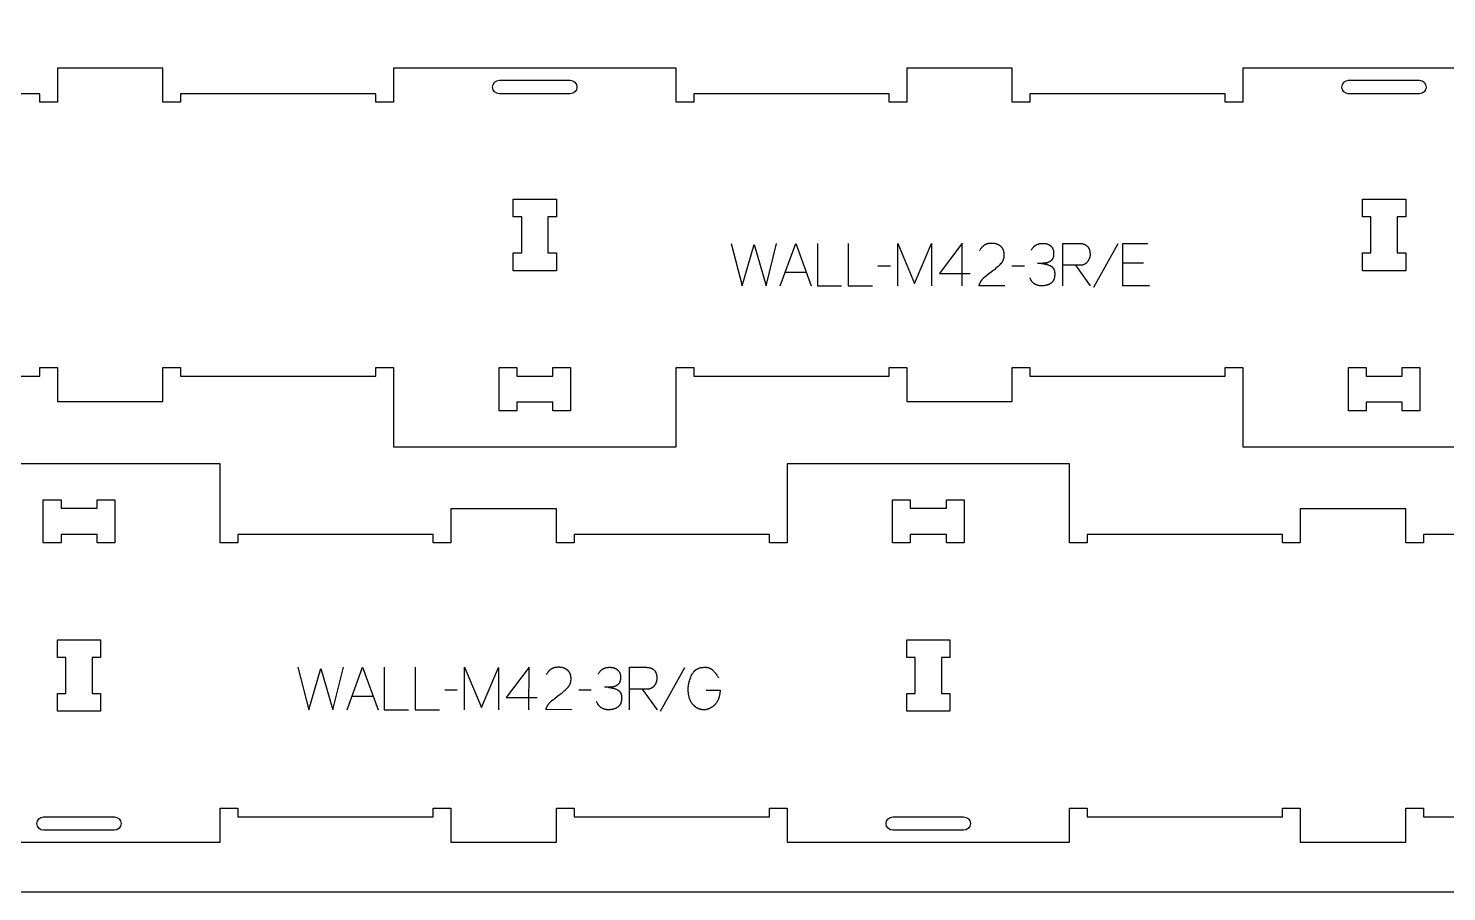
# Model space of a CAD drawing. Extents: x 0 to 4485, y 0 to 10771.
# Drawn here: x 973 to 1975, y 3029 to 3639 of the extents above; entities that cross this region are included whole.
import ezdxf

# ---------------------------------------------------------------- set-up
doc = ezdxf.new("R2010")
doc.units = 0
for name, color, linetype in [('0_SHEET_SPRUCEPLY_2440X122', 1, 'CONTINUOUS'), ('1_ANYTOOL_1MMDEEP_LABELS_S', 2, 'CONTINUOUS'), ('3_ANYTOOL_CUTTHROUGH_INSID', 4, 'CONTINUOUS'), ('4_ANYTOOL_CUTTHROUGH_OUTSI', 5, 'CONTINUOUS')]:
    doc.layers.add(name, color=color, linetype=linetype)

msp = doc.modelspace()

# ---------------------------------------------------------------- linework, layer by layer
at = {"layer": '0_SHEET_SPRUCEPLY_2440X122'}
msp.add_lwpolyline([(371.7, 4249.4), (371.7, 3029.4), (2811.7, 3029.4), (2811.7, 4249.4)], close=True, dxfattribs=at)
at = {"layer": '1_ANYTOOL_1MMDEEP_LABELS_S', "color": 2}
for points in [[(1470, 3487.5), (1477.7, 3457.5), (1486.1, 3486.6), (1494.6, 3457.5), (1502.1, 3487.5)], [(1504.7, 3457.5), (1515.6, 3487.5), (1526.6, 3457.5)], [(1530.9, 3487.5), (1530.9, 3457.5), (1548, 3457.5)], [(1552.7, 3487.5), (1552.7, 3457.5), (1569.8, 3457.5)], [(1587.6, 3457.5), (1587.6, 3487.5), (1599.6, 3459.2), (1611.6, 3487.4), (1611.6, 3457.5)], [(1633.2, 3457.5), (1633.2, 3487.6), (1617.2, 3466.2)], [(1663.4, 3457.6), (1645.1, 3457.6), (1645.2, 3458.1), (1645.3, 3458.3), (1645.4, 3458.5), (1645.5, 3458.7), (1645.6, 3459), (1645.6, 3459.2), (1645.7, 3459.4), (1645.8, 3459.6), (1645.9, 3459.8), (1646.1, 3460), (1646.2, 3460.2), (1646.3, 3460.4), (1646.4, 3460.6), (1646.5, 3460.8), (1646.6, 3461), (1646.8, 3461.2), (1646.9, 3461.4), (1647, 3461.6), (1647.2, 3461.7), (1647.3, 3461.9), (1647.5, 3462.1), (1647.6, 3462.3), (1647.8, 3462.5), (1647.9, 3462.6), (1648.1, 3462.8), (1648.2, 3463), (1648.4, 3463.1), (1648.6, 3463.3), (1648.8, 3463.5), (1649.1, 3463.8), (1650.6, 3465), (1652.1, 3466.2), (1653.6, 3467.3), (1655.1, 3468.5), (1655.9, 3469), (1656.6, 3469.6), (1657.3, 3470.2), (1658, 3470.8), (1658.7, 3471.3), (1659.3, 3471.9), (1659.9, 3472.6), (1660.5, 3473.2), (1660.7, 3473.3), (1660.8, 3473.5), (1661, 3473.6), (1661.1, 3473.8), (1661.2, 3474), (1661.3, 3474.1), (1661.5, 3474.3), (1661.6, 3474.5), (1661.7, 3474.7), (1661.8, 3474.8), (1661.9, 3475), (1662, 3475.2), (1662.1, 3475.4), (1662.2, 3475.6), (1662.2, 3475.8), (1662.3, 3475.9), (1662.4, 3476.1), (1662.4, 3476.3), (1662.5, 3476.5), (1662.6, 3476.7), (1662.6, 3476.9), (1662.7, 3477.1), (1662.7, 3477.3), (1662.8, 3477.6), (1662.8, 3477.8), (1662.8, 3478), (1662.8, 3478.2), (1662.9, 3478.4), (1662.9, 3478.6), (1662.9, 3478.9), (1662.9, 3479.1), (1662.9, 3479.3), (1662.9, 3479.6), (1662.9, 3479.8), (1662.9, 3480), (1662.9, 3480.3), (1662.8, 3480.5), (1662.8, 3480.7), (1662.8, 3481), (1662.7, 3481.2), (1662.7, 3481.4), (1662.7, 3481.6), (1662.6, 3481.8), (1662.5, 3482.1), (1662.5, 3482.3), (1662.4, 3482.5), (1662.3, 3482.7), (1662.3, 3482.8), (1662.2, 3483), (1662.1, 3483.2), (1662, 3483.4), (1661.9, 3483.6), (1661.8, 3483.8), (1661.7, 3483.9), (1661.6, 3484.1), (1661.5, 3484.3), (1661.4, 3484.4), (1661.2, 3484.6), (1661.1, 3484.7), (1661, 3484.9), (1660.8, 3485), (1660.7, 3485.2), (1660.5, 3485.3), (1660.4, 3485.4), (1660.2, 3485.6), (1660, 3485.7), (1659.9, 3485.8), (1659.7, 3485.9), (1659.5, 3486), (1659.4, 3486.1), (1659.2, 3486.2), (1659, 3486.3), (1658.8, 3486.4), (1658.7, 3486.5), (1658.5, 3486.6), (1658.3, 3486.7), (1658.1, 3486.8), (1657.9, 3486.9), (1657.7, 3486.9), (1657.5, 3487), (1657.3, 3487.1), (1657.1, 3487.1), (1656.9, 3487.2), (1656.7, 3487.2), (1656.5, 3487.3), (1656.3, 3487.3), (1656, 3487.4), (1655.8, 3487.4), (1655.6, 3487.4), (1655.4, 3487.5), (1655.2, 3487.5), (1654.9, 3487.5), (1654.7, 3487.5), (1654.5, 3487.5), (1654, 3487.5), (1653.6, 3487.5), (1653.3, 3487.5), (1652.9, 3487.5), (1652.6, 3487.5), (1652.2, 3487.4), (1651.9, 3487.4), (1651.6, 3487.3), (1651.2, 3487.2), (1650.9, 3487.1), (1650.8, 3487.1), (1650.6, 3487), (1650.5, 3487), (1650.3, 3486.9), (1650.2, 3486.9), (1650, 3486.8), (1649.9, 3486.8), (1649.7, 3486.7), (1649.6, 3486.6), (1649.4, 3486.6), (1649.3, 3486.5), (1649.2, 3486.4), (1649, 3486.3), (1648.9, 3486.3), (1648.8, 3486.2), (1648.6, 3486.1), (1648.5, 3486), (1648.4, 3485.9), (1648.3, 3485.8), (1648.1, 3485.7), (1648, 3485.6), (1647.9, 3485.5), (1647.8, 3485.4), (1647.7, 3485.3), (1647.5, 3485.2), (1647.4, 3485.1), (1647.3, 3485), (1647.2, 3484.9), (1647.1, 3484.8), (1647, 3484.7), (1646.9, 3484.5), (1646.8, 3484.4), (1646.6, 3484.2), (1646.4, 3483.9), (1646.2, 3483.6), (1646, 3483.3), (1645.8, 3483), (1645.7, 3482.7), (1645.5, 3482.4)], [(1682.1, 3482.6), (1682.2, 3482.9), (1682.4, 3483.2), (1682.5, 3483.5), (1682.7, 3483.8), (1682.9, 3484), (1683.1, 3484.3), (1683.3, 3484.5), (1683.4, 3484.6), (1683.5, 3484.8), (1683.6, 3484.9), (1683.7, 3485), (1683.8, 3485.1), (1683.9, 3485.2), (1684, 3485.3), (1684.1, 3485.4), (1684.3, 3485.5), (1684.4, 3485.6), (1684.5, 3485.7), (1684.6, 3485.8), (1684.7, 3485.9), (1684.8, 3486), (1685, 3486.1), (1685.1, 3486.1), (1685.2, 3486.2), (1685.3, 3486.3), (1685.5, 3486.4), (1685.6, 3486.4), (1685.7, 3486.5), (1685.9, 3486.6), (1686, 3486.7), (1686.1, 3486.7), (1686.3, 3486.8), (1686.4, 3486.8), (1686.6, 3486.9), (1686.7, 3486.9), (1686.8, 3487), (1687, 3487), (1687.1, 3487.1), (1687.3, 3487.1), (1687.6, 3487.2), (1687.9, 3487.3), (1688.2, 3487.4), (1688.5, 3487.4), (1688.9, 3487.5), (1689.2, 3487.5), (1689.5, 3487.5), (1689.9, 3487.5), (1690.2, 3487.5), (1690.5, 3487.5), (1690.7, 3487.5), (1690.9, 3487.5), (1691.1, 3487.5), (1691.3, 3487.5), (1691.5, 3487.5), (1691.7, 3487.4), (1691.9, 3487.4), (1692, 3487.4), (1692.2, 3487.3), (1692.4, 3487.3), (1692.6, 3487.3), (1692.8, 3487.2), (1693, 3487.2), (1693.1, 3487.1), (1693.3, 3487.1), (1693.5, 3487), (1693.7, 3486.9), (1693.8, 3486.9), (1694, 3486.8), (1694.1, 3486.7), (1694.3, 3486.6), (1694.5, 3486.6), (1694.6, 3486.5), (1694.8, 3486.4), (1694.9, 3486.3), (1695.1, 3486.2), (1695.2, 3486.1), (1695.3, 3486), (1695.5, 3485.9), (1695.6, 3485.8), (1695.7, 3485.6), (1695.9, 3485.5), (1696, 3485.4), (1696.1, 3485.3), (1696.2, 3485.1), (1696.4, 3485), (1696.5, 3484.9), (1696.6, 3484.7), (1696.7, 3484.6), (1696.8, 3484.5), (1696.9, 3484.3), (1697, 3484.2), (1697, 3484), (1697.1, 3483.9), (1697.2, 3483.7), (1697.3, 3483.5), (1697.3, 3483.4), (1697.4, 3483.2), (1697.5, 3483), (1697.5, 3482.8), (1697.6, 3482.7), (1697.6, 3482.5), (1697.6, 3482.3), (1697.7, 3482.1), (1697.7, 3481.9), (1697.7, 3481.7), (1697.8, 3481.5), (1697.8, 3481.3), (1697.8, 3481.1), (1697.8, 3480.9), (1697.8, 3480.7), (1697.8, 3480.5), (1697.8, 3479.9), (1697.8, 3479.6), (1697.8, 3479.3), (1697.8, 3479), (1697.7, 3478.7), (1697.7, 3478.5), (1697.7, 3478.4), (1697.6, 3478.2), (1697.6, 3478.1), (1697.6, 3478), (1697.5, 3477.8), (1697.5, 3477.7), (1697.5, 3477.6), (1697.4, 3477.4), (1697.4, 3477.3), (1697.3, 3477.2), (1697.3, 3477.1), (1697.2, 3477), (1697.2, 3476.9), (1697.1, 3476.7), (1697.1, 3476.6), (1697, 3476.5), (1696.9, 3476.4), (1696.9, 3476.3), (1696.8, 3476.2), (1696.7, 3476.1), (1696.7, 3476), (1696.5, 3475.9), (1696.4, 3475.7), (1696.2, 3475.5), (1696.1, 3475.4), (1696, 3475.3), (1695.9, 3475.2), (1695.8, 3475.1), (1695.7, 3475.1), (1695.6, 3475), (1695.6, 3474.9), (1695.5, 3474.9), (1695.4, 3474.8), (1695.3, 3474.7), (1695.2, 3474.7), (1695.1, 3474.6), (1695, 3474.6), (1694.9, 3474.5), (1694.8, 3474.4), (1694.7, 3474.4), (1694.6, 3474.3), (1694.5, 3474.3), (1694.4, 3474.2), (1694.3, 3474.2), (1694.2, 3474.2), (1694.1, 3474.1), (1694, 3474.1), (1693.8, 3474), (1693.6, 3473.9), (1693.4, 3473.8), (1693.1, 3473.8), (1692.9, 3473.7), (1692.7, 3473.7), (1692.5, 3473.6), (1692.2, 3473.6), (1692, 3473.5), (1691.8, 3473.5), (1691.5, 3473.5), (1691.3, 3473.4), (1691.1, 3473.4), (1690.8, 3473.4), (1690.6, 3473.4), (1690.3, 3473.4), (1690.1, 3473.3), (1686.4, 3473.3)], [(1704.2, 3457.5), (1704.2, 3487.5), (1715.5, 3487.5), (1716, 3487.5), (1716.5, 3487.5), (1716.7, 3487.5), (1717, 3487.5), (1717.2, 3487.4), (1717.4, 3487.4), (1717.6, 3487.4), (1717.8, 3487.3), (1718, 3487.3), (1718.2, 3487.3), (1718.4, 3487.2), (1718.6, 3487.2), (1718.8, 3487.1), (1719, 3487), (1719.2, 3487), (1719.4, 3486.9), (1719.6, 3486.8), (1719.7, 3486.8), (1719.9, 3486.7), (1720.1, 3486.6), (1720.2, 3486.5), (1720.4, 3486.4), (1720.5, 3486.3), (1720.7, 3486.2), (1720.8, 3486.1), (1721, 3486), (1721.1, 3485.9), (1721.2, 3485.8), (1721.4, 3485.7), (1721.5, 3485.6), (1721.6, 3485.4), (1721.7, 3485.3), (1721.9, 3485.2), (1722, 3485), (1722.1, 3484.9), (1722.2, 3484.8), (1722.3, 3484.6), (1722.4, 3484.5), (1722.5, 3484.3), (1722.6, 3484.2), (1722.6, 3484), (1722.7, 3483.8), (1722.8, 3483.7), (1722.9, 3483.5), (1722.9, 3483.3), (1723, 3483.1), (1723.1, 3482.9), (1723.1, 3482.7), (1723.2, 3482.6), (1723.2, 3482.4), (1723.3, 3482.2), (1723.3, 3481.9), (1723.3, 3481.7), (1723.4, 3481.5), (1723.4, 3481.3), (1723.4, 3481.1), (1723.4, 3480.9), (1723.5, 3480.6), (1723.5, 3480.2), (1723.5, 3479.7), (1723.5, 3479.5), (1723.5, 3479.3), (1723.5, 3479.2), (1723.5, 3479), (1723.5, 3478.8), (1723.4, 3478.6), (1723.4, 3478.5), (1723.4, 3478.3), (1723.4, 3478.1), (1723.3, 3478), (1723.3, 3477.8), (1723.2, 3477.6), (1723.2, 3477.5), (1723.2, 3477.3), (1723.1, 3477.1), (1723.1, 3477), (1723, 3476.8), (1722.9, 3476.7), (1722.9, 3476.5), (1722.8, 3476.3), (1722.7, 3476.2), (1722.7, 3476), (1722.6, 3475.9), (1722.5, 3475.7), (1722.4, 3475.6), (1722.3, 3475.4), (1722.2, 3475.3), (1722.1, 3475.1), (1722, 3474.9), (1721.9, 3474.8), (1721.8, 3474.6), (1721.7, 3474.5), (1721.6, 3474.4), (1721.5, 3474.2), (1721.4, 3474.1), (1721.3, 3473.9), (1721.1, 3473.8), (1721, 3473.7), (1720.9, 3473.6), (1720.8, 3473.5), (1720.6, 3473.4), (1720.5, 3473.3), (1720.4, 3473.2), (1720.2, 3473.1), (1720.1, 3473), (1719.9, 3472.9), (1719.8, 3472.8), (1719.6, 3472.7), (1719.5, 3472.6), (1719.3, 3472.6), (1719.2, 3472.5), (1719, 3472.4), (1718.9, 3472.4), (1718.7, 3472.3), (1718.5, 3472.3), (1718.4, 3472.2), (1718.2, 3472.2), (1718, 3472.2), (1717.8, 3472.1), (1717.7, 3472.1), (1717.5, 3472.1), (1717.3, 3472.1), (1717.1, 3472.1), (1715.2, 3472), (1713.2, 3472), (1704.2, 3472)], [(1743.1, 3487.1), (1725.9, 3456.3)], [(1765.5, 3457.5), (1746.6, 3457.5), (1746.6, 3487.5), (1764.4, 3487.5)], [(1508.1, 3467.1), (1523.1, 3467.1)], [(1582.5, 3471.4), (1573.7, 3471.3)], [(1677.1, 3471.4), (1668.3, 3471.3)], [(1689.2, 3473.3), (1689.6, 3473.3), (1690, 3473.2), (1690.5, 3473.2), (1690.9, 3473.1), (1691.3, 3473.1), (1691.7, 3473), (1692.1, 3472.9), (1692.5, 3472.8), (1692.9, 3472.7), (1693.3, 3472.5), (1693.7, 3472.4), (1694.1, 3472.3), (1694.5, 3472.1), (1694.9, 3471.9), (1695.3, 3471.8), (1695.6, 3471.6), (1695.8, 3471.5), (1696, 3471.4), (1696.1, 3471.3), (1696.2, 3471.3), (1696.3, 3471.2), (1696.3, 3471.1), (1696.4, 3471.1), (1696.5, 3471), (1696.6, 3471), (1696.6, 3470.9), (1696.7, 3470.8), (1696.8, 3470.8), (1696.9, 3470.7), (1696.9, 3470.6), (1697, 3470.6), (1697.1, 3470.5), (1697.1, 3470.4), (1697.2, 3470.3), (1697.3, 3470.3), (1697.3, 3470.2), (1697.4, 3470.1), (1697.4, 3470), (1697.5, 3470), (1697.6, 3469.9), (1697.6, 3469.8), (1697.7, 3469.7), (1697.7, 3469.6), (1697.8, 3469.6), (1697.8, 3469.5), (1697.9, 3469.4), (1697.9, 3469.3), (1697.9, 3469.2), (1698, 3469.1), (1698, 3469), (1698.1, 3468.9), (1698.1, 3468.8), (1698.2, 3468.6), (1698.2, 3468.5), (1698.3, 3468.3), (1698.4, 3468), (1698.4, 3467.8), (1698.5, 3467.6), (1698.5, 3467.4), (1698.5, 3467.2), (1698.6, 3466.9), (1698.6, 3466.7), (1698.6, 3466.5), (1698.6, 3466.2), (1698.6, 3466), (1698.6, 3465.7), (1698.6, 3465.4), (1698.6, 3465.2), (1698.6, 3464.9), (1698.5, 3464.6), (1698.5, 3464.4), (1698.5, 3464.1), (1698.4, 3463.9), (1698.4, 3463.6), (1698.4, 3463.4), (1698.3, 3463.2), (1698.2, 3463), (1698.2, 3462.7), (1698.1, 3462.5), (1698.1, 3462.3), (1698, 3462.1), (1697.9, 3461.9), (1697.8, 3461.7), (1697.7, 3461.5), (1697.6, 3461.3), (1697.5, 3461.2), (1697.4, 3461), (1697.3, 3460.8), (1697.2, 3460.6), (1697.1, 3460.5), (1697, 3460.3), (1696.8, 3460.2), (1696.8, 3460.1), (1696.7, 3460), (1696.6, 3460), (1696.6, 3459.9), (1696.5, 3459.8), (1696.4, 3459.8), (1696.3, 3459.7), (1696.3, 3459.6), (1696.1, 3459.5), (1696, 3459.4), (1695.8, 3459.3), (1695.6, 3459.1), (1695.5, 3459), (1695.3, 3458.9), (1695.1, 3458.8), (1694.9, 3458.7), (1694.8, 3458.6), (1694.6, 3458.5), (1694.4, 3458.5), (1694.2, 3458.4), (1694, 3458.3), (1693.8, 3458.2), (1693.6, 3458.2), (1693.4, 3458.1), (1693.2, 3458), (1693, 3458), (1692.7, 3457.9), (1692.5, 3457.9), (1692.3, 3457.8), (1692.1, 3457.8), (1691.8, 3457.7), (1691.6, 3457.7), (1691.4, 3457.7), (1690.9, 3457.6), (1690.4, 3457.6), (1689.9, 3457.5), (1689.3, 3457.5), (1689, 3457.5), (1688.6, 3457.6), (1688.2, 3457.6), (1687.9, 3457.6), (1687.5, 3457.7), (1687.3, 3457.7), (1687.2, 3457.7), (1687, 3457.8), (1686.8, 3457.8), (1686.7, 3457.8), (1686.5, 3457.9), (1686.3, 3457.9), (1686.2, 3458), (1686, 3458), (1685.9, 3458.1), (1685.7, 3458.1), (1685.6, 3458.2), (1685.4, 3458.3), (1685.3, 3458.3), (1685.1, 3458.4), (1685, 3458.5), (1684.8, 3458.5), (1684.7, 3458.6), (1684.6, 3458.7), (1684.4, 3458.8), (1684.3, 3458.9), (1684.2, 3459), (1684, 3459), (1683.9, 3459.1), (1683.8, 3459.2), (1683.6, 3459.3), (1683.5, 3459.4), (1683.4, 3459.5), (1683.3, 3459.6), (1683.2, 3459.8), (1683.1, 3459.9), (1682.9, 3460), (1682.8, 3460.1), (1682.7, 3460.2), (1682.6, 3460.3), (1682.5, 3460.5), (1682.4, 3460.6), (1682.3, 3460.7), (1682.2, 3460.9), (1682.1, 3461), (1682, 3461.2), (1681.9, 3461.3), (1681.8, 3461.4), (1681.7, 3461.6), (1681.6, 3461.9), (1681.4, 3462.2), (1681.2, 3462.5), (1681.1, 3462.9), (1680.9, 3463.2)], [(1713.2, 3472), (1723.6, 3457.5)], [(1761.2, 3473.6), (1746.6, 3473.6)], [(1617.2, 3466.2), (1638.9, 3466.2)], [(1163.9, 3188), (1171.6, 3158), (1180.1, 3187.1), (1188.6, 3158), (1196.1, 3188)], [(1198.6, 3158), (1209.5, 3188), (1220.6, 3158)], [(1224.9, 3188), (1224.9, 3158), (1242, 3158)], [(1246.7, 3188), (1246.7, 3158), (1263.8, 3158)], [(1281.6, 3158), (1281.6, 3188), (1293.6, 3159.6), (1305.6, 3187.9), (1305.6, 3158)], [(1327.1, 3158), (1327.2, 3188), (1311.1, 3166.6)], [(1357.3, 3158), (1339, 3158.1), (1339.2, 3158.5), (1339.3, 3158.8), (1339.4, 3159), (1339.4, 3159.2), (1339.5, 3159.4), (1339.6, 3159.6), (1339.7, 3159.8), (1339.8, 3160.1), (1339.9, 3160.3), (1340, 3160.5), (1340.1, 3160.7), (1340.3, 3160.9), (1340.4, 3161.1), (1340.5, 3161.3), (1340.6, 3161.5), (1340.7, 3161.6), (1340.9, 3161.8), (1341, 3162), (1341.1, 3162.2), (1341.3, 3162.4), (1341.4, 3162.6), (1341.6, 3162.7), (1341.7, 3162.9), (1341.9, 3163.1), (1342.1, 3163.3), (1342.2, 3163.4), (1342.4, 3163.6), (1342.6, 3163.8), (1342.7, 3163.9), (1343.1, 3164.2), (1344.6, 3165.4), (1346.1, 3166.6), (1347.6, 3167.8), (1349.1, 3168.9), (1349.9, 3169.5), (1350.6, 3170), (1351.3, 3170.6), (1352, 3171.2), (1352.6, 3171.8), (1353.3, 3172.4), (1353.9, 3173), (1354.5, 3173.6), (1354.7, 3173.8), (1354.8, 3173.9), (1354.9, 3174.1), (1355.1, 3174.3), (1355.2, 3174.4), (1355.3, 3174.6), (1355.4, 3174.8), (1355.5, 3174.9), (1355.7, 3175.1), (1355.8, 3175.3), (1355.9, 3175.5), (1356, 3175.7), (1356, 3175.8), (1356.1, 3176), (1356.2, 3176.2), (1356.3, 3176.4), (1356.4, 3176.6), (1356.4, 3176.8), (1356.5, 3177), (1356.5, 3177.2), (1356.6, 3177.4), (1356.6, 3177.6), (1356.7, 3177.8), (1356.7, 3178), (1356.8, 3178.2), (1356.8, 3178.4), (1356.8, 3178.6), (1356.8, 3178.9), (1356.9, 3179.1), (1356.9, 3179.3), (1356.9, 3179.5), (1356.9, 3179.8), (1356.9, 3180), (1356.9, 3180.3), (1356.9, 3180.5), (1356.8, 3180.7), (1356.8, 3181), (1356.8, 3181.2), (1356.8, 3181.4), (1356.7, 3181.7), (1356.7, 3181.9), (1356.6, 3182.1), (1356.6, 3182.3), (1356.5, 3182.5), (1356.5, 3182.7), (1356.4, 3182.9), (1356.3, 3183.1), (1356.2, 3183.3), (1356.2, 3183.5), (1356.1, 3183.7), (1356, 3183.9), (1355.9, 3184), (1355.8, 3184.2), (1355.7, 3184.4), (1355.6, 3184.6), (1355.5, 3184.7), (1355.3, 3184.9), (1355.2, 3185), (1355.1, 3185.2), (1354.9, 3185.3), (1354.8, 3185.5), (1354.7, 3185.6), (1354.5, 3185.8), (1354.3, 3185.9), (1354.2, 3186), (1354, 3186.1), (1353.9, 3186.3), (1353.7, 3186.4), (1353.5, 3186.5), (1353.4, 3186.6), (1353.2, 3186.7), (1353, 3186.8), (1352.8, 3186.9), (1352.6, 3187), (1352.4, 3187.1), (1352.3, 3187.2), (1352.1, 3187.2), (1351.9, 3187.3), (1351.7, 3187.4), (1351.5, 3187.5), (1351.3, 3187.5), (1351.1, 3187.6), (1350.9, 3187.6), (1350.7, 3187.7), (1350.5, 3187.7), (1350.2, 3187.8), (1350, 3187.8), (1349.8, 3187.9), (1349.6, 3187.9), (1349.4, 3187.9), (1349.1, 3187.9), (1348.9, 3188), (1348.7, 3188), (1348.4, 3188), (1348, 3188), (1347.6, 3188), (1347.2, 3188), (1346.9, 3187.9), (1346.5, 3187.9), (1346.2, 3187.9), (1345.9, 3187.8), (1345.5, 3187.7), (1345.2, 3187.7), (1344.9, 3187.6), (1344.7, 3187.5), (1344.6, 3187.5), (1344.4, 3187.4), (1344.3, 3187.4), (1344.1, 3187.3), (1344, 3187.3), (1343.8, 3187.2), (1343.7, 3187.1), (1343.6, 3187.1), (1343.4, 3187), (1343.3, 3186.9), (1343.1, 3186.9), (1343, 3186.8), (1342.9, 3186.7), (1342.7, 3186.6), (1342.6, 3186.5), (1342.5, 3186.5), (1342.4, 3186.4), (1342.2, 3186.3), (1342.1, 3186.2), (1342, 3186.1), (1341.9, 3186), (1341.8, 3185.9), (1341.6, 3185.8), (1341.5, 3185.7), (1341.4, 3185.6), (1341.3, 3185.5), (1341.2, 3185.4), (1341.1, 3185.2), (1341, 3185.1), (1340.9, 3185), (1340.8, 3184.9), (1340.6, 3184.6), (1340.4, 3184.4), (1340.2, 3184.1), (1340, 3183.8), (1339.8, 3183.5), (1339.6, 3183.2), (1339.5, 3182.9)], [(1376, 3183.1), (1376.2, 3183.4), (1376.4, 3183.7), (1376.5, 3183.9), (1376.7, 3184.2), (1376.9, 3184.5), (1377.1, 3184.7), (1377.3, 3185), (1377.4, 3185.1), (1377.5, 3185.2), (1377.6, 3185.3), (1377.7, 3185.4), (1377.8, 3185.6), (1377.9, 3185.7), (1378, 3185.8), (1378.1, 3185.9), (1378.2, 3186), (1378.3, 3186.1), (1378.5, 3186.2), (1378.6, 3186.3), (1378.7, 3186.3), (1378.8, 3186.4), (1378.9, 3186.5), (1379.1, 3186.6), (1379.2, 3186.7), (1379.3, 3186.8), (1379.4, 3186.8), (1379.6, 3186.9), (1379.7, 3187), (1379.8, 3187), (1380, 3187.1), (1380.1, 3187.2), (1380.3, 3187.2), (1380.4, 3187.3), (1380.5, 3187.4), (1380.7, 3187.4), (1380.8, 3187.5), (1381, 3187.5), (1381.1, 3187.6), (1381.3, 3187.6), (1381.6, 3187.7), (1381.9, 3187.8), (1382.2, 3187.8), (1382.5, 3187.9), (1382.8, 3187.9), (1383.2, 3187.9), (1383.5, 3188), (1383.9, 3188), (1384.2, 3188), (1384.4, 3188), (1384.6, 3188), (1384.8, 3188), (1385, 3188), (1385.2, 3187.9), (1385.4, 3187.9), (1385.6, 3187.9), (1385.8, 3187.9), (1386, 3187.8), (1386.2, 3187.8), (1386.4, 3187.8), (1386.6, 3187.7), (1386.8, 3187.7), (1386.9, 3187.6), (1387.1, 3187.6), (1387.3, 3187.5), (1387.5, 3187.5), (1387.6, 3187.4), (1387.8, 3187.3), (1388, 3187.3), (1388.1, 3187.2), (1388.3, 3187.1), (1388.4, 3187), (1388.6, 3186.9), (1388.7, 3186.8), (1388.9, 3186.7), (1389, 3186.6), (1389.2, 3186.5), (1389.3, 3186.4), (1389.5, 3186.3), (1389.6, 3186.2), (1389.7, 3186.1), (1389.9, 3186), (1390, 3185.9), (1390.1, 3185.7), (1390.2, 3185.6), (1390.3, 3185.5), (1390.4, 3185.3), (1390.5, 3185.2), (1390.6, 3185.1), (1390.7, 3184.9), (1390.8, 3184.8), (1390.9, 3184.6), (1391, 3184.5), (1391.1, 3184.3), (1391.2, 3184.1), (1391.2, 3184), (1391.3, 3183.8), (1391.4, 3183.7), (1391.4, 3183.5), (1391.5, 3183.3), (1391.5, 3183.1), (1391.6, 3182.9), (1391.6, 3182.8), (1391.7, 3182.6), (1391.7, 3182.4), (1391.7, 3182.2), (1391.7, 3182), (1391.8, 3181.8), (1391.8, 3181.6), (1391.8, 3181.4), (1391.8, 3181.2), (1391.8, 3181), (1391.8, 3180.4), (1391.8, 3180.1), (1391.8, 3179.7), (1391.7, 3179.4), (1391.7, 3179.1), (1391.7, 3179), (1391.6, 3178.8), (1391.6, 3178.7), (1391.6, 3178.6), (1391.5, 3178.4), (1391.5, 3178.3), (1391.5, 3178.2), (1391.4, 3178), (1391.4, 3177.9), (1391.4, 3177.8), (1391.3, 3177.7), (1391.3, 3177.5), (1391.2, 3177.4), (1391.2, 3177.3), (1391.1, 3177.2), (1391, 3177.1), (1391, 3177), (1390.9, 3176.9), (1390.9, 3176.8), (1390.8, 3176.7), (1390.7, 3176.6), (1390.6, 3176.5), (1390.5, 3176.3), (1390.3, 3176.2), (1390.2, 3176), (1390, 3175.8), (1390, 3175.8), (1389.9, 3175.7), (1389.8, 3175.6), (1389.7, 3175.5), (1389.6, 3175.5), (1389.5, 3175.4), (1389.4, 3175.3), (1389.3, 3175.3), (1389.3, 3175.2), (1389.2, 3175.1), (1389.1, 3175.1), (1389, 3175), (1388.9, 3175), (1388.8, 3174.9), (1388.7, 3174.9), (1388.6, 3174.8), (1388.5, 3174.7), (1388.4, 3174.7), (1388.3, 3174.7), (1388.2, 3174.6), (1388.1, 3174.6), (1388, 3174.5), (1387.8, 3174.4), (1387.6, 3174.4), (1387.3, 3174.3), (1387.1, 3174.2), (1386.9, 3174.2), (1386.7, 3174.1), (1386.4, 3174.1), (1386.2, 3174), (1386, 3174), (1385.8, 3173.9), (1385.5, 3173.9), (1385.3, 3173.9), (1385, 3173.9), (1384.8, 3173.8), (1384.6, 3173.8), (1384.3, 3173.8), (1384.1, 3173.8), (1380.4, 3173.8)], [(1398.1, 3158), (1398.1, 3188), (1409.5, 3188), (1410, 3188), (1410.5, 3188), (1410.7, 3187.9), (1410.9, 3187.9), (1411.2, 3187.9), (1411.4, 3187.9), (1411.6, 3187.8), (1411.8, 3187.8), (1412, 3187.8), (1412.2, 3187.7), (1412.4, 3187.7), (1412.6, 3187.6), (1412.8, 3187.6), (1413, 3187.5), (1413.2, 3187.4), (1413.4, 3187.4), (1413.5, 3187.3), (1413.7, 3187.2), (1413.9, 3187.1), (1414, 3187.1), (1414.2, 3187), (1414.4, 3186.9), (1414.5, 3186.8), (1414.7, 3186.7), (1414.8, 3186.6), (1415, 3186.5), (1415.1, 3186.4), (1415.2, 3186.3), (1415.4, 3186.1), (1415.5, 3186), (1415.6, 3185.9), (1415.7, 3185.8), (1415.8, 3185.6), (1415.9, 3185.5), (1416.1, 3185.4), (1416.2, 3185.2), (1416.3, 3185.1), (1416.4, 3184.9), (1416.4, 3184.8), (1416.5, 3184.6), (1416.6, 3184.4), (1416.7, 3184.3), (1416.8, 3184.1), (1416.8, 3183.9), (1416.9, 3183.8), (1417, 3183.6), (1417, 3183.4), (1417.1, 3183.2), (1417.1, 3183), (1417.2, 3182.8), (1417.2, 3182.6), (1417.3, 3182.4), (1417.3, 3182.2), (1417.3, 3182), (1417.4, 3181.8), (1417.4, 3181.5), (1417.4, 3181.3), (1417.4, 3181.1), (1417.5, 3180.6), (1417.5, 3180.1), (1417.5, 3180), (1417.5, 3179.8), (1417.5, 3179.6), (1417.4, 3179.4), (1417.4, 3179.3), (1417.4, 3179.1), (1417.4, 3178.9), (1417.4, 3178.8), (1417.3, 3178.6), (1417.3, 3178.4), (1417.3, 3178.3), (1417.2, 3178.1), (1417.2, 3177.9), (1417.1, 3177.8), (1417.1, 3177.6), (1417, 3177.4), (1417, 3177.3), (1416.9, 3177.1), (1416.8, 3177), (1416.8, 3176.8), (1416.7, 3176.6), (1416.6, 3176.5), (1416.6, 3176.3), (1416.5, 3176.2), (1416.4, 3176), (1416.3, 3175.9), (1416.2, 3175.7), (1416.1, 3175.6), (1416, 3175.4), (1415.9, 3175.3), (1415.8, 3175.1), (1415.7, 3175), (1415.6, 3174.8), (1415.5, 3174.7), (1415.4, 3174.5), (1415.2, 3174.4), (1415.1, 3174.3), (1415, 3174.2), (1414.9, 3174), (1414.7, 3173.9), (1414.6, 3173.8), (1414.5, 3173.7), (1414.3, 3173.6), (1414.2, 3173.5), (1414, 3173.4), (1413.9, 3173.3), (1413.8, 3173.2), (1413.6, 3173.2), (1413.5, 3173.1), (1413.3, 3173), (1413.2, 3173), (1413, 3172.9), (1412.8, 3172.8), (1412.7, 3172.8), (1412.5, 3172.7), (1412.3, 3172.7), (1412.2, 3172.7), (1412, 3172.6), (1411.8, 3172.6), (1411.6, 3172.6), (1411.5, 3172.6), (1411.3, 3172.5), (1411.1, 3172.5), (1409.2, 3172.5), (1407.1, 3172.4), (1398.2, 3172.4)], [(1437.1, 3187.5), (1419.9, 3156.7)], [(1452.3, 3171.8), (1462.1, 3171.7), (1462.1, 3170.9), (1462, 3170.1), (1462, 3169.7), (1461.9, 3169.3), (1461.9, 3169), (1461.8, 3168.6), (1461.7, 3168.2), (1461.7, 3167.9), (1461.6, 3167.5), (1461.5, 3167.2), (1461.4, 3166.8), (1461.3, 3166.5), (1461.2, 3166.1), (1461.1, 3165.8), (1461, 3165.5), (1460.8, 3165.2), (1460.7, 3164.9), (1460.6, 3164.6), (1460.4, 3164.3), (1460.3, 3164), (1460.1, 3163.7), (1459.9, 3163.5), (1459.8, 3163.2), (1459.6, 3162.9), (1459.4, 3162.7), (1459.2, 3162.4), (1459, 3162.2), (1458.8, 3162), (1458.6, 3161.7), (1458.4, 3161.5), (1458.2, 3161.3), (1457.9, 3161.1), (1457.7, 3160.9), (1457.5, 3160.7), (1457.3, 3160.5), (1457, 3160.3), (1456.8, 3160.1), (1456.6, 3160), (1456.3, 3159.8), (1456.1, 3159.6), (1455.9, 3159.5), (1455.6, 3159.4), (1455.4, 3159.2), (1455.2, 3159.1), (1454.9, 3159), (1454.7, 3158.9), (1454.4, 3158.7), (1454.2, 3158.6), (1454, 3158.6), (1453.7, 3158.5), (1453.5, 3158.4), (1453.2, 3158.3), (1453, 3158.2), (1452.7, 3158.2), (1452.5, 3158.1), (1452.2, 3158.1), (1452, 3158), (1451.7, 3158), (1451.5, 3158), (1451.2, 3158), (1450.9, 3158), (1450.7, 3157.9), (1450.4, 3157.9), (1450.2, 3158), (1449.9, 3158), (1449.7, 3158), (1449.4, 3158), (1449.2, 3158.1), (1448.9, 3158.1), (1448.7, 3158.1), (1448.4, 3158.2), (1448.2, 3158.3), (1447.9, 3158.3), (1447.7, 3158.4), (1447.4, 3158.5), (1447.2, 3158.6), (1447, 3158.7), (1446.7, 3158.8), (1446.5, 3158.9), (1446.2, 3159), (1446, 3159.2), (1445.8, 3159.3), (1445.5, 3159.4), (1445.3, 3159.6), (1445.1, 3159.7), (1444.9, 3159.9), (1444.6, 3160.1), (1444.4, 3160.3), (1444.2, 3160.4), (1444, 3160.6), (1443.8, 3160.8), (1443.5, 3161), (1443.3, 3161.2), (1443.1, 3161.5), (1442.9, 3161.7), (1442.7, 3161.9), (1442.5, 3162.2), (1442.3, 3162.4), (1442.1, 3162.7), (1441.9, 3162.9), (1441.8, 3163.2), (1441.6, 3163.5), (1441.4, 3163.8), (1441.3, 3164.1), (1441.2, 3164.4), (1441, 3164.7), (1440.9, 3165), (1440.8, 3165.3), (1440.6, 3165.7), (1440.5, 3166), (1440.4, 3166.3), (1440.3, 3166.7), (1440.2, 3167.1), (1440.2, 3167.4), (1440.1, 3167.8), (1440, 3168.2), (1439.9, 3168.6), (1439.9, 3169), (1439.8, 3169.4), (1439.8, 3169.8), (1439.7, 3170.7), (1439.7, 3171.6), (1439.7, 3172.5), (1439.7, 3173.2), (1439.7, 3173.8), (1439.8, 3174.5), (1439.8, 3175.2), (1439.9, 3175.8), (1440.1, 3176.5), (1440.2, 3177.2), (1440.3, 3177.8), (1440.5, 3178.5), (1440.7, 3179.1), (1440.9, 3179.8), (1441.2, 3180.4), (1441.4, 3181.1), (1441.7, 3181.7), (1442, 3182.3), (1442.4, 3183), (1442.5, 3183.3), (1442.7, 3183.6), (1442.9, 3183.9), (1443.1, 3184.1), (1443.3, 3184.4), (1443.4, 3184.5), (1443.5, 3184.7), (1443.6, 3184.8), (1443.7, 3184.9), (1443.8, 3185), (1443.9, 3185.2), (1444, 3185.3), (1444.1, 3185.4), (1444.3, 3185.5), (1444.4, 3185.6), (1444.5, 3185.7), (1444.6, 3185.8), (1444.8, 3185.9), (1444.9, 3186), (1445, 3186.1), (1445.1, 3186.2), (1445.3, 3186.3), (1445.4, 3186.4), (1445.5, 3186.5), (1445.7, 3186.6), (1445.8, 3186.6), (1445.9, 3186.7), (1446.1, 3186.8), (1446.2, 3186.9), (1446.4, 3187), (1446.5, 3187), (1446.7, 3187.1), (1446.8, 3187.2), (1447, 3187.2), (1447.1, 3187.3), (1447.3, 3187.3), (1447.4, 3187.4), (1447.8, 3187.5), (1448.1, 3187.6), (1448.4, 3187.7), (1448.8, 3187.7), (1449.1, 3187.8), (1449.5, 3187.9), (1449.8, 3187.9), (1450.2, 3187.9), (1450.6, 3188), (1451, 3188), (1451.4, 3188), (1451.6, 3188), (1451.8, 3188), (1452, 3188), (1452.3, 3188), (1452.5, 3187.9), (1452.7, 3187.9), (1452.9, 3187.9), (1453.1, 3187.8), (1453.3, 3187.8), (1453.5, 3187.8), (1453.7, 3187.7), (1453.9, 3187.7), (1454.1, 3187.6), (1454.3, 3187.6), (1454.5, 3187.5), (1454.6, 3187.4), (1454.8, 3187.3), (1455, 3187.3), (1455.2, 3187.2), (1455.3, 3187.1), (1455.5, 3187), (1455.7, 3186.9), (1455.9, 3186.8), (1456, 3186.7), (1456.2, 3186.6), (1456.3, 3186.5), (1456.5, 3186.4), (1456.6, 3186.2), (1456.8, 3186.1), (1456.9, 3186), (1457.1, 3185.9), (1457.2, 3185.7), (1457.5, 3185.4), (1457.8, 3185.1), (1458, 3184.8), (1458.3, 3184.5), (1458.5, 3184.2), (1458.8, 3183.9), (1459, 3183.6), (1459.3, 3183.3), (1459.5, 3183), (1459.7, 3182.6), (1459.9, 3182.3), (1460.1, 3182), (1460.3, 3181.6), (1460.5, 3181.3), (1460.7, 3180.9), (1460.9, 3180.6)], [(1202.1, 3167.5), (1217, 3167.5)], [(1276.4, 3171.9), (1267.6, 3171.8)], [(1311.1, 3166.6), (1332.9, 3166.6)], [(1371.1, 3171.9), (1362.3, 3171.8)], [(1383.1, 3173.8), (1383.6, 3173.7), (1384, 3173.7), (1384.4, 3173.6), (1384.9, 3173.6), (1385.3, 3173.5), (1385.7, 3173.4), (1386.1, 3173.3), (1386.5, 3173.2), (1386.9, 3173.1), (1387.3, 3173), (1387.7, 3172.9), (1388.1, 3172.7), (1388.5, 3172.6), (1388.9, 3172.4), (1389.2, 3172.2), (1389.6, 3172), (1389.8, 3171.9), (1390, 3171.8), (1390.1, 3171.8), (1390.1, 3171.7), (1390.2, 3171.7), (1390.3, 3171.6), (1390.4, 3171.5), (1390.5, 3171.5), (1390.5, 3171.4), (1390.6, 3171.4), (1390.7, 3171.3), (1390.8, 3171.2), (1390.8, 3171.2), (1390.9, 3171.1), (1391, 3171), (1391, 3170.9), (1391.1, 3170.9), (1391.2, 3170.8), (1391.2, 3170.7), (1391.3, 3170.7), (1391.4, 3170.6), (1391.4, 3170.5), (1391.5, 3170.4), (1391.5, 3170.3), (1391.6, 3170.3), (1391.6, 3170.2), (1391.7, 3170.1), (1391.7, 3170), (1391.8, 3169.9), (1391.8, 3169.8), (1391.9, 3169.8), (1391.9, 3169.7), (1392, 3169.6), (1392, 3169.5), (1392, 3169.4), (1392.1, 3169.3), (1392.2, 3169.1), (1392.2, 3168.9), (1392.3, 3168.7), (1392.3, 3168.5), (1392.4, 3168.3), (1392.4, 3168.1), (1392.5, 3167.9), (1392.5, 3167.6), (1392.5, 3167.4), (1392.5, 3167.2), (1392.6, 3166.9), (1392.6, 3166.7), (1392.6, 3166.4), (1392.6, 3166.2), (1392.6, 3165.9), (1392.6, 3165.6), (1392.5, 3165.3), (1392.5, 3165.1), (1392.5, 3164.8), (1392.5, 3164.6), (1392.4, 3164.3), (1392.4, 3164.1), (1392.3, 3163.9), (1392.3, 3163.6), (1392.2, 3163.4), (1392.2, 3163.2), (1392.1, 3163), (1392, 3162.8), (1392, 3162.6), (1391.9, 3162.4), (1391.8, 3162.2), (1391.7, 3162), (1391.6, 3161.8), (1391.5, 3161.6), (1391.4, 3161.4), (1391.3, 3161.3), (1391.2, 3161.1), (1391.1, 3160.9), (1390.9, 3160.8), (1390.8, 3160.6), (1390.7, 3160.6), (1390.7, 3160.5), (1390.6, 3160.4), (1390.5, 3160.4), (1390.5, 3160.3), (1390.4, 3160.2), (1390.3, 3160.2), (1390.2, 3160.1), (1390.1, 3160), (1389.9, 3159.8), (1389.8, 3159.7), (1389.6, 3159.6), (1389.4, 3159.5), (1389.3, 3159.4), (1389.1, 3159.3), (1388.9, 3159.2), (1388.7, 3159.1), (1388.5, 3159), (1388.4, 3158.9), (1388.2, 3158.8), (1388, 3158.8), (1387.8, 3158.7), (1387.6, 3158.6), (1387.4, 3158.5), (1387.2, 3158.5), (1386.9, 3158.4), (1386.7, 3158.4), (1386.5, 3158.3), (1386.3, 3158.3), (1386.1, 3158.2), (1385.8, 3158.2), (1385.6, 3158.1), (1385.3, 3158.1), (1384.9, 3158.1), (1384.4, 3158), (1383.8, 3158), (1383.3, 3158), (1382.9, 3158), (1382.6, 3158), (1382.2, 3158), (1381.8, 3158.1), (1381.5, 3158.1), (1381.3, 3158.2), (1381.1, 3158.2), (1381, 3158.2), (1380.8, 3158.3), (1380.6, 3158.3), (1380.5, 3158.3), (1380.3, 3158.4), (1380.2, 3158.4), (1380, 3158.5), (1379.8, 3158.5), (1379.7, 3158.6), (1379.5, 3158.7), (1379.4, 3158.7), (1379.2, 3158.8), (1379.1, 3158.9), (1379, 3158.9), (1378.8, 3159), (1378.7, 3159.1), (1378.5, 3159.2), (1378.4, 3159.2), (1378.3, 3159.3), (1378.1, 3159.4), (1378, 3159.5), (1377.9, 3159.6), (1377.7, 3159.7), (1377.6, 3159.8), (1377.5, 3159.9), (1377.4, 3160), (1377.3, 3160.1), (1377.1, 3160.2), (1377, 3160.3), (1376.9, 3160.4), (1376.8, 3160.6), (1376.7, 3160.7), (1376.6, 3160.8), (1376.5, 3160.9), (1376.4, 3161.1), (1376.3, 3161.2), (1376.2, 3161.3), (1376.1, 3161.5), (1376, 3161.6), (1375.9, 3161.8), (1375.8, 3161.9), (1375.7, 3162), (1375.5, 3162.4), (1375.4, 3162.7), (1375.2, 3163), (1375.1, 3163.3), (1374.9, 3163.7)], [(1407.1, 3172.4), (1417.6, 3157.9)]]:
    msp.add_lwpolyline(points, dxfattribs=at)
at = {"layer": '3_ANYTOOL_CUTTHROUGH_INSID', "color": 4}
for points in [[(1306.2, 3602.7), (1356.2, 3602.7, -1), (1356.2, 3593.2), (1306.2, 3593.2, -1)], [(1906.2, 3602.7), (1956.2, 3602.7, -1), (1956.2, 3593.2), (1906.2, 3593.2, -1)], [(1034.2, 3072.8), (984.2, 3072.8, -1), (984.2, 3082.3), (1034.2, 3082.3, -1)], [(1634.2, 3072.8), (1584.2, 3072.8, -1), (1584.2, 3082.3), (1634.2, 3082.3, -1)]]:
    msp.add_lwpolyline(points, format="xyb", close=True, dxfattribs=at)
for points in [[(1322, 3480.7), (1322, 3506.2), (1316, 3506.2), (1316, 3518.7), (1346.5, 3518.7), (1346.5, 3506.2), (1340.5, 3506.2), (1340.5, 3480.7), (1346.5, 3480.7), (1346.5, 3468.2), (1316, 3468.2), (1316, 3480.7)], [(1922, 3480.7), (1922, 3506.2), (1916, 3506.2), (1916, 3518.7), (1946.5, 3518.7), (1946.5, 3506.2), (1940.5, 3506.2), (1940.5, 3480.7), (1946.5, 3480.7), (1946.5, 3468.2), (1916, 3468.2), (1916, 3480.7)], [(1344, 3375.2), (1318.5, 3375.2), (1318.5, 3369.2), (1306, 3369.2), (1306, 3399.7), (1318.5, 3399.7), (1318.5, 3393.7), (1344, 3393.7), (1344, 3399.7), (1356.5, 3399.7), (1356.5, 3369.2), (1344, 3369.2)], [(1944, 3375.2), (1918.5, 3375.2), (1918.5, 3369.2), (1906, 3369.2), (1906, 3399.7), (1918.5, 3399.7), (1918.5, 3393.7), (1944, 3393.7), (1944, 3399.7), (1956.5, 3399.7), (1956.5, 3369.2), (1944, 3369.2)], [(996.5, 3300.3), (1022, 3300.3), (1022, 3306.3), (1034.5, 3306.3), (1034.5, 3275.8), (1022, 3275.8), (1022, 3281.8), (996.5, 3281.8), (996.5, 3275.8), (984, 3275.8), (984, 3306.3), (996.5, 3306.3)], [(1596.5, 3300.3), (1622, 3300.3), (1622, 3306.3), (1634.5, 3306.3), (1634.5, 3275.8), (1622, 3275.8), (1622, 3281.8), (1596.5, 3281.8), (1596.5, 3275.8), (1584, 3275.8), (1584, 3306.3), (1596.5, 3306.3)], [(1018.5, 3194.9), (1018.5, 3169.4), (1024.5, 3169.4), (1024.5, 3156.9), (994, 3156.9), (994, 3169.4), (1000, 3169.4), (1000, 3194.9), (994, 3194.9), (994, 3207.4), (1024.5, 3207.4), (1024.5, 3194.9)], [(1618.5, 3194.9), (1618.5, 3169.4), (1624.5, 3169.4), (1624.5, 3156.9), (1594, 3156.9), (1594, 3169.4), (1600, 3169.4), (1600, 3194.9), (1594, 3194.9), (1594, 3207.4), (1624.5, 3207.4), (1624.5, 3194.9)]]:
    msp.add_lwpolyline(points, close=True, dxfattribs=at)
at = {"layer": '4_ANYTOOL_CUTTHROUGH_OUTSI', "color": 5}
for points in [[(2031, 3611.2), (1831.5, 3611.2), (1831.5, 3587.2), (1819, 3587.2), (1819, 3593.2), (1681, 3593.2), (1681, 3587.2), (1668.5, 3587.2), (1668.5, 3611.2), (1594, 3611.2), (1594, 3587.2), (1581.5, 3587.2), (1581.5, 3593.2), (1443.5, 3593.2), (1443.5, 3593.2), (1443.5, 3587.2), (1431.2, 3587.2), (1431, 3587.2), (1431, 3611.2), (1231.5, 3611.2), (1231.5, 3587.2), (1219.2, 3587.2), (1219, 3587.2), (1219, 3593.2), (1081, 3593.2), (1081, 3587.2), (1068.5, 3587.2), (1068.5, 3611.2), (994, 3611.2), (994, 3587.2), (981.5, 3587.2), (981.5, 3593.2), (843.5, 3593.2)], [(843.5, 3393.7), (981.5, 3393.7), (981.5, 3399.7), (994, 3399.7), (994, 3375.7), (1068.5, 3375.7), (1068.5, 3399.7), (1081, 3399.7), (1081, 3393.7), (1219, 3393.7), (1219, 3399.7), (1231.5, 3399.7), (1231.5, 3399.5), (1231.5, 3343.7), (1431, 3343.7), (1431, 3399.5), (1431, 3399.7), (1443.5, 3399.7), (1443.5, 3393.7), (1581.5, 3393.7), (1581.5, 3399.7), (1594, 3399.7), (1594, 3375.7), (1668.5, 3375.7), (1668.5, 3399.7), (1681, 3399.7), (1681, 3393.7), (1819, 3393.7), (1819, 3399.7), (1831.5, 3399.7), (1831.5, 3343.7), (2031, 3343.7)], [(2097, 3281.8), (1959, 3281.8), (1959, 3275.8), (1946.5, 3275.8), (1946.5, 3299.8), (1872, 3299.8), (1872, 3275.8), (1859.5, 3275.8), (1859.5, 3281.8), (1721.5, 3281.8), (1721.5, 3275.8), (1709, 3275.8), (1709, 3276.1), (1709, 3331.8), (1509.5, 3331.8), (1509.5, 3276.1), (1509.5, 3275.8), (1497, 3275.8), (1497, 3281.8), (1359, 3281.8), (1359, 3275.8), (1346.5, 3275.8), (1346.5, 3299.8), (1272, 3299.8), (1272, 3275.8), (1259.5, 3275.8), (1259.5, 3281.8), (1121.5, 3281.8), (1121.5, 3281.8), (1121.5, 3275.8), (1109, 3275.8), (1109, 3276.1), (1109, 3331.8), (909.5, 3331.8)], [(909.5, 3064.3), (1109, 3064.3), (1109, 3088.3), (1121.2, 3088.3), (1121.5, 3088.3), (1121.5, 3082.3), (1259.5, 3082.3), (1259.5, 3088.3), (1272, 3088.3), (1272, 3064.3), (1346.5, 3064.3), (1346.5, 3088.3), (1359, 3088.3), (1359, 3082.3), (1497, 3082.3), (1497, 3088.3), (1509.5, 3088.3), (1509.5, 3064.3), (1709, 3064.3), (1709, 3088.3), (1721.5, 3088.3), (1721.5, 3082.3), (1859.5, 3082.3), (1859.5, 3088.3), (1872, 3088.3), (1872, 3064.3), (1946.5, 3064.3), (1946.5, 3088.3), (1959, 3088.3), (1959, 3082.3), (2097, 3082.3)]]:
    msp.add_lwpolyline(points, dxfattribs=at)

doc.saveas('drawing.dxf')
